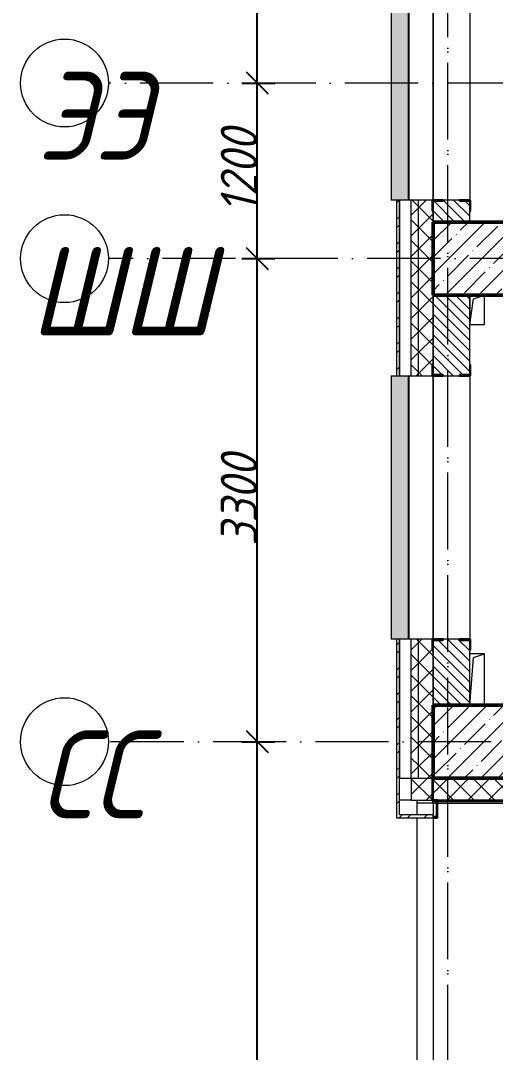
# Model space of a CAD drawing. Header units: millimetres. Extents: x -12989 to 629078, y -109036 to 555275.
# Drawn here: x 507745 to 510989, y 337050 to 344099 of the extents above; entities that cross this region are included whole.
import ezdxf

# ---------------------------------------------------------------- set-up
doc = ezdxf.new("R2010")
doc.units = ezdxf.units.MM
doc.linetypes.add('50_200_ШТРИХ_1Т_ш5_п1_п1_', pattern=[700, 500, -100, 0, -100])
for name, color, linetype, lineweight in [('A-____-____-DIMS', 7, 'Continuous', 9), ('A-GENM-____-MCUT', 7, 'Continuous', 25), ('A-GENM-____-OTLN', 7, 'Continuous', 9), ('A-GENM-____-OTLN-1', 7, 'Continuous', 25), ('A-GLAZ-____-OTLN', 7, 'Continuous', 9), ('A-WALL-____-MCUT', 7, 'Continuous', 13), ('A-WALL-____-MCUT-1', 7, 'Continuous', 9), ('A-WALL-____-OTLN', 7, 'Continuous', 9), ('A-WALL-____-PATT-1', 7, 'Continuous', 9), ('A-WALL-FNSH-MCUT-1', 7, 'Continuous', 9), ('S-COLS-____-MCUT', 7, 'Continuous', 50), ('S-COLS-____-OTLN', 7, 'Continuous', 9), ('S-GRID-____-IDEN', 7, 'Continuous', 9), ('S-GRID-____-OTLN-1', 7, '50_200_ШТРИХ_1Т_ш5_п1_п1_', 9)]:
    doc.layers.add(name, color=color, linetype=linetype, lineweight=lineweight)
doc.layers.add('A-GLAZ-____-OTLN-1', color=7, linetype='Continuous', lineweight=9, true_color=0xc0c0c0)
doc.layers.add('Оси-3', color=7, linetype='50_200_ШТРИХ_1Т_ш5_п1_п1_', lineweight=9, true_color=0xaaaaaa)
doc.styles.add('ISOCPEUR_I_9', font='isocpeui.ttf', dxfattribs={"width": 0.9, "height": 250})
doc.dimstyles.new('ISO-2_5_0_9К_БОЛЬШОЙ_ОСИ', dxfattribs={"dimscale": 304.8, "dimtxt": 248.995294, "dimasz": 0.492126, "dimexe": 0.393701, "dimexo": 0, "dimgap": 0, "dimtad": 1, "dimdec": 0, "dimzin": 0, "dimdsep": 46, "dimtxsty": 'ISOCPEUR_I_9', "dimblk1": 'OBLIQUE', "dimblk2": 'OBLIQUE', "dimsah": 1, "dimcen": 0.09, "dimdle": 0.393701, "dimazin": 0, "dimtfac": 1, "dimtdec": 4, "dimtix": 1, "dimtmove": 0, "dimatfit": 3, "dimfxl": 1, "dimtvp": 1, "dimtolj": 1, "dimtzin": 0, "dimarcsym": 2})
pattern_1 = [(45, (513013.31, 265891.49), (-70.71068, 70.71068), []), (135, (513013.31, 265891.49), (-70.71068, -70.71068), [])]
pattern_2 = [(135, (513013.31, 265891.49), (-35.35534, -35.35534), [])]
pattern_3 = [(45, (513013.31, 265891.49), (-85.53659, 85.53659), []), (45, (513070.34, 265891.49), (-85.53659, 85.53659), [])]

# ---------------------------------------------------------------- blocks, each defined once
blk = doc.blocks.new('BSC_Колонна _Прямоугольная - 500х500-V30-АР1_План отверстий 1 этажа в осях 1-64_Ю-ЯЯ')
at = {"layer": 'S-COLS-____-OTLN'}
h = blk.add_hatch(dxfattribs=at)
h.set_pattern_fill('FP_36', color=256, style=0, pattern_type=2)
h.set_pattern_definition([(45, (2200, -76581.04), (-114.04925, 114.04925), []), (45, (2314.05, -76581.04), (-114.04925, 114.04925), [201.613, -40.323, 3.353, -36.97])])
h.paths.add_polyline_path([(-250, -250), (250, -250), (250, 250), (-250, 250), (-250, 16.6)], flags=0)
at = {"layer": 'S-COLS-____-MCUT'}
for p, q in [((250, 250), (-250, 250)), ((-250, 250), (-250, -250)), ((250, -250), (250, 250)), ((-250, -250), (250, -250))]:
    blk.add_line(p, q, dxfattribs=at)
blk = doc.blocks.new('BSC_Колонна _Прямоугольная - 500х500-V36-АР1_План отверстий 1 этажа в осях 1-64_Ю-ЯЯ')
at = {"layer": 'S-COLS-____-OTLN'}
h = blk.add_hatch(dxfattribs=at)
h.set_pattern_fill('FP_42', color=256, style=0, pattern_type=2)
h.set_pattern_definition([(45, (2200, -73281.04), (-114.04925, 114.04925), []), (45, (2314.05, -73281.04), (-114.04925, 114.04925), [201.613, -40.323, 3.353, -36.97])])
h.paths.add_polyline_path([(-250, -250), (250, -250), (250, 250), (-250, 250), (-250, 87.7)], flags=0)
at = {"layer": 'S-COLS-____-MCUT'}
for p, q in [((250, 250), (-250, 250)), ((-250, 250), (-250, -250)), ((250, -250), (250, 250)), ((-250, -250), (250, -250))]:
    blk.add_line(p, q, dxfattribs=at)
blk = doc.blocks.new('Фахверк_СКБ_Уголок - 250_2700-27497298-АР1_План отверстий 1 этажа в осях 1-64_Ю-ЯЯ')
at = {"layer": 'A-GENM-____-MCUT'}
for p, q in [((200, 181), (125, 181)), ((125, 181), (125, 106)), ((131, 106), (131, 175)), ((131, 175), (200, 175)), ((200, 175), (200, 181)), ((125, 106), (131, 106)), ((131, -6), (125, -6)), ((125, -6), (125, -81)), ((131, -75), (131, -6)), ((125, -81), (200, -81)), ((200, -75), (131, -75)), ((200, -81), (200, -75))]:
    blk.add_line(p, q, dxfattribs=at)
blk = doc.blocks.new('Фахверк_СКБ_Уголок - 250_2700_1-27501432-АР1_План отверстий 1 этажа в осях 1-64_Ю-ЯЯ')
at = {"layer": 'A-GENM-____-MCUT'}
for p, q in [((200, 181), (125, 181)), ((125, 181), (125, 106)), ((131, 106), (131, 175)), ((131, 175), (200, 175)), ((200, 175), (200, 181)), ((125, 106), (131, 106)), ((131, -6), (125, -6)), ((125, -6), (125, -81)), ((131, -75), (131, -6)), ((125, -81), (200, -81)), ((200, -75), (131, -75)), ((200, -81), (200, -75))]:
    blk.add_line(p, q, dxfattribs=at)
blk = doc.blocks.new('AR_Отверстие прямоугольное _в плите_ - AR_Отверстие прямоугольное _в плите_-30511735-АР1_План отверстий 1 этажа в осях 1-64_Ю-ЯЯ')
at = {"layer": 'A-GENM-____-OTLN'}
for p, q in [((-50, 100), (-50, -100)), ((-50, -100), (-25, 75)), ((-25, 75), (50, 100)), ((50, -100), (50, 100)), ((-50, -100), (50, -100))]:
    blk.add_line(p, q, dxfattribs=at)
blk = doc.blocks.new('AR_Отверстие прямоугольное _в плите_ - AR_Отверстие прямоугольное _в плите_-30511999-АР1_План отверстий 1 этажа в осях 1-64_Ю-ЯЯ')
at = {"layer": 'A-GENM-____-OTLN'}
for p, q in [((50, 175), (-50, 175)), ((-50, -175), (-25, 150)), ((-25, 150), (50, 175)), ((50, -175), (50, 175))]:
    blk.add_line(p, q, dxfattribs=at)
blk = doc.blocks.new('Отлив_СКБ - Отлив витража_120_НВФ-31885689-АР1_План отверстий 1 этажа в осях 1-64_Ю-ЯЯ')
at = {"layer": 'A-GLAZ-____-OTLN-1'}
for points in [[(1800, 2), (1800, 120), (0, 120), (0, 2), (749.6, 2)], [(1800, 0), (1800, 2), (0, 2), (0, 0), (749.6, 0)]]:
    blk.add_hatch(color=256, dxfattribs=at).paths.add_polyline_path(points, flags=0)
at = {"layer": 'A-GLAZ-____-OTLN'}
for p, q in [((0, 83), (0, 120)), ((1800, 120), (0, 120)), ((1800, 120), (1800, 83)), ((0, 2), (1800, 2)), ((1800, 0), (0, 0))]:
    blk.add_line(p, q, dxfattribs=at)
blk = doc.blocks.new('О_Общий_Откосы металлические_СКБ_Боковой - О_Общий_Откосы металлические_СКБ_Боковой-V251-АР1_План отверстий 1 этажа в осях 1-64_Ю-ЯЯ')
at = {"layer": 'A-GENM-____-MCUT'}
for p, q in [((0, 0), (-120, 0)), ((-120, 0), (-120, -30)), ((0, -30), (0, 0)), ((-120, -30), (-270, -30)), ((-270, -30), (-270, -37)), ((-270, -37), (-113, -37)), ((-113, -37), (-113, -7)), ((-113, -7), (-7, -7)), ((-7, -7), (-7, -30)), ((-7, -30), (0, -30))]:
    blk.add_line(p, q, dxfattribs=at)
blk = doc.blocks.new('Ось сетки - Круг_Ø6_00__ISO-2_5_0_9K_-25732049-АР1_План отверстий 1 этажа в осях 1-64_Ю-ЯЯ')
at = {"layer": 'S-GRID-____-IDEN'}
blk.add_circle((0, 0), 3, dxfattribs=at)
blk = doc.blocks.new('_Oblique')
at = {"color": 0, "linetype": 'ByBlock', "lineweight": -2}
blk.add_line((-0.5, -0.5), (0.5, 0.5), dxfattribs=at)
blk = doc.blocks.new('*D5494')
at = {"layer": 'A-____-____-DIMS', "color": 0, "lineweight": -2, "transparency": 16777216}
for p, q in [((509361.9, 333352.5), (509361.9, 339292.5)), ((509255.8, 339172.5), (509481.9, 339172.5)), ((509255.8, 333472.5), (509481.9, 333472.5))]:
    blk.add_line(p, q, dxfattribs=at)
at = {"layer": 'Defpoints', "color": 0, "transparency": 16777216}
for p in [(509255.8, 339172.5), (509361.9, 339172.5), (509255.8, 333472.5)]:
    blk.add_point(p, dxfattribs=at)
at = {"layer": 'A-____-____-DIMS', "color": 0, "lineweight": -2, "transparency": 16777216, "xscale": 150, "yscale": 150, "zscale": 150}
for p, rotation in [((509361.9, 339172.5), 90), ((509361.9, 333472.5), 270)]:
    blk.add_blockref('_Oblique', p, dxfattribs=dict(at, rotation=rotation))
at = {"layer": 'A-____-____-DIMS', "color": 0, "transparency": 16777216, "insert": (509235.3, 336322.5), "char_height": 250, "width": 758.478, "attachment_point": 5, "rotation": 90, "style": 'ISOCPEUR_I_9'}
blk.add_mtext('\\A1;5700', dxfattribs=at)
blk = doc.blocks.new('*D5495')
at = {"layer": 'A-____-____-DIMS', "color": 0, "lineweight": -2, "transparency": 16777216}
for p, q in [((509361.9, 339052.5), (509361.9, 342592.5)), ((509255.8, 342472.5), (509481.9, 342472.5)), ((509255.8, 339172.5), (509481.9, 339172.5))]:
    blk.add_line(p, q, dxfattribs=at)
at = {"layer": 'Defpoints', "color": 0, "transparency": 16777216}
for p in [(509255.8, 342472.5), (509361.9, 342472.5), (509255.8, 339172.5)]:
    blk.add_point(p, dxfattribs=at)
at = {"layer": 'A-____-____-DIMS', "color": 0, "lineweight": -2, "transparency": 16777216, "xscale": 150, "yscale": 150, "zscale": 150}
for p, rotation in [((509361.9, 342472.5), 90), ((509361.9, 339172.5), 270)]:
    blk.add_blockref('_Oblique', p, dxfattribs=dict(at, rotation=rotation))
at = {"layer": 'A-____-____-DIMS', "color": 0, "transparency": 16777216, "insert": (509236.9, 340822.5), "char_height": 250, "width": 758.478, "attachment_point": 5, "rotation": 90, "style": 'ISOCPEUR_I_9'}
blk.add_mtext('\\A1;3300', dxfattribs=at)
blk = doc.blocks.new('*D5496')
at = {"layer": 'A-____-____-DIMS', "color": 0, "lineweight": -2, "transparency": 16777216}
for p, q in [((509361.9, 342352.5), (509361.9, 343792.5)), ((509255.8, 343672.5), (509481.9, 343672.5)), ((509255.8, 342472.5), (509481.9, 342472.5))]:
    blk.add_line(p, q, dxfattribs=at)
at = {"layer": 'Defpoints', "color": 0, "transparency": 16777216}
for p in [(509255.8, 343672.5), (509361.9, 343672.5), (509255.8, 342472.5)]:
    blk.add_point(p, dxfattribs=at)
at = {"layer": 'A-____-____-DIMS', "color": 0, "lineweight": -2, "transparency": 16777216, "xscale": 150, "yscale": 150, "zscale": 150}
for p, rotation in [((509361.9, 343672.5), 90), ((509361.9, 342472.5), 270)]:
    blk.add_blockref('_Oblique', p, dxfattribs=dict(at, rotation=rotation))
at = {"layer": 'A-____-____-DIMS', "color": 0, "transparency": 16777216, "insert": (509236.9, 343072.5), "char_height": 250, "width": 701.018, "attachment_point": 5, "rotation": 90, "style": 'ISOCPEUR_I_9'}
blk.add_mtext('\\A1;1200', dxfattribs=at)
blk = doc.blocks.new('*D5497')
at = {"layer": 'A-____-____-DIMS', "color": 0, "lineweight": -2, "transparency": 16777216}
for p, q in [((509361.9, 343552.5), (509361.9, 348042.5)), ((509255.8, 347922.5), (509481.9, 347922.5)), ((509255.8, 343672.5), (509481.9, 343672.5))]:
    blk.add_line(p, q, dxfattribs=at)
at = {"layer": 'Defpoints', "color": 0, "transparency": 16777216}
for p in [(509255.8, 347922.5), (509361.9, 347922.5), (509255.8, 343672.5)]:
    blk.add_point(p, dxfattribs=at)
at = {"layer": 'A-____-____-DIMS', "color": 0, "lineweight": -2, "transparency": 16777216, "xscale": 150, "yscale": 150, "zscale": 150}
for p, rotation in [((509361.9, 347922.5), 90), ((509361.9, 343672.5), 270)]:
    blk.add_blockref('_Oblique', p, dxfattribs=dict(at, rotation=rotation))
at = {"layer": 'A-____-____-DIMS', "color": 0, "transparency": 16777216, "insert": (509236.9, 345797.5), "char_height": 250, "width": 781.462, "attachment_point": 5, "rotation": 90, "style": 'ISOCPEUR_I_9'}
blk.add_mtext('\\A1;4250', dxfattribs=at)

msp = doc.modelspace()

# ---------------------------------------------------------------- hatches: boundary and pattern name
at = {"layer": 'A-WALL-____-PATT-1'}
h = msp.add_hatch(dxfattribs=at)
h.set_pattern_fill('FP_3', color=256, style=0, pattern_type=2)
h.set_pattern_definition(pattern_3)
h.paths.add_polyline_path([(510313.3109, 338672.5335), (510333.3109, 338672.5335), (510333.3109, 339872.5335), (510313.3109, 339872.5335), (510313.3109, 339260.2006)], flags=0)
h.paths.add_polyline_path([(510333.3109, 341672.5335), (510333.3109, 342872.5335), (510313.3109, 342872.5335), (510313.3109, 341672.5335)], flags=0)
h.paths.add_polyline_path([(510333.3109, 344672.5335), (510333.3109, 345872.5335), (510313.3109, 345872.5335), (510313.3109, 344672.5335)], flags=0)
h.paths.add_polyline_path([(510313.3109, 347672.5335), (510333.3109, 347672.5335), (510333.3109, 348872.5335), (510313.3109, 348872.5335)], flags=0)
h.paths.add_polyline_path([(510313.3109, 350672.5335), (510333.3109, 350672.5335), (510333.3109, 351822.5335), (510313.3109, 351822.5335)], flags=0)
h = msp.add_hatch(dxfattribs=at)
h.set_pattern_fill('FP_1', color=256, style=0, pattern_type=2)
h.set_pattern_definition(pattern_1)
h.paths.add_polyline_path([(510463.3109, 338922.5335), (510463.3109, 339872.5335), (510413.3109, 339872.5335), (510413.3109, 338922.5335)], flags=0)
h.paths.add_polyline_path([(510463.3109, 341672.5335), (510463.3109, 342872.5335), (510413.3109, 342872.5335), (510413.3109, 341672.5335)], flags=0)
h.paths.add_polyline_path([(510413.3109, 344672.5335), (510463.3109, 344672.5335), (510463.3109, 345872.5335), (510413.3109, 345872.5335), (510413.3109, 345718.141)], flags=0)
h.paths.add_polyline_path([(510463.3109, 347672.5335), (510463.3109, 348872.5335), (510413.3109, 348872.5335), (510413.3109, 347672.5335)], flags=0)
h.paths.add_polyline_path([(510413.3109, 350672.5335), (510463.3109, 350672.5335), (510463.3109, 351722.5335), (510413.3109, 351722.5335), (510413.3109, 351368.8389)], flags=0)
h = msp.add_hatch(dxfattribs=at)
h.set_pattern_fill('FP_1', color=256, style=0, pattern_type=2)
h.set_pattern_definition(pattern_1)
h.paths.add_polyline_path([(510563.3109, 338922.5335), (510563.3109, 339797.5335), (510557.3109, 339797.5335), (510557.3109, 339872.5335), (510463.3109, 339872.5335), (510463.3109, 338922.5335)], flags=0)
h.paths.add_polyline_path([(510557.3109, 341672.5335), (510557.3109, 341747.5335), (510563.3109, 341747.5335), (510563.3109, 342797.5335), (510557.3109, 342797.5335), (510557.3109, 342872.5335), (510463.3109, 342872.5335), (510463.3109, 341672.5335)], flags=0)
h.paths.add_polyline_path([(510463.3109, 344672.5335), (510557.3109, 344672.5335), (510557.3109, 344747.5335), (510563.3109, 344747.5335), (510563.3109, 345797.5335), (510557.3109, 345797.5335), (510557.3109, 345872.5335), (510463.3109, 345872.5335), (510463.3109, 344678.5335)], flags=0)
h.paths.add_polyline_path([(510563.3109, 347672.5335), (510563.3109, 348797.5335), (510557.3109, 348797.5335), (510557.3109, 348872.5335), (510463.3109, 348872.5335), (510463.3109, 347672.5335)], flags=0)
h.paths.add_polyline_path([(510557.3109, 350672.5335), (510557.3109, 350747.5335), (510563.3109, 350747.5335), (510563.3109, 351672.5335), (510463.3109, 351672.5335), (510463.3109, 350672.5335)], flags=0)
h = msp.add_hatch(dxfattribs=at)
h.set_pattern_fill('FP_6', color=256, style=0, pattern_type=2)
h.set_pattern_definition(pattern_2)
h.paths.add_polyline_path([(510813.3109, 342722.5335), (510813.3109, 342866.5335), (510744.3109, 342866.5335), (510744.3109, 342872.5335), (510632.3109, 342872.5335), (510632.3109, 342866.5335), (510563.3109, 342866.5335), (510563.3109, 342722.5335), (510669.3109, 342722.5335)], flags=0)
h.paths.add_polyline_path([(510632.3109, 344672.5335), (510744.3109, 344672.5335), (510744.3109, 344678.5335), (510813.3109, 344678.5335), (510813.3109, 345866.5335), (510744.3109, 345866.5335), (510744.3109, 345872.5335), (510632.3109, 345872.5335), (510632.3109, 345866.5335), (510563.3109, 345866.5335), (510563.3109, 344678.5335), (510632.3109, 344678.5335)], flags=0)
h = msp.add_hatch(dxfattribs=at)
h.set_pattern_fill('FP_6', color=256, style=0, pattern_type=2)
h.set_pattern_definition(pattern_2)
h.paths.add_polyline_path([(510813.3109, 339422.5335), (510813.3109, 339866.5335), (510744.3109, 339866.5335), (510744.3109, 339872.5335), (510632.3109, 339872.5335), (510632.3109, 339866.5335), (510563.3109, 339866.5335), (510563.3109, 339422.5335)], flags=0)
h.paths.add_polyline_path([(510632.3109, 341672.5335), (510744.3109, 341672.5335), (510744.3109, 341678.5335), (510813.3109, 341678.5335), (510813.3109, 342222.5335), (510563.3109, 342222.5335), (510563.3109, 341678.5335), (510632.3109, 341678.5335)], flags=0)
h = msp.add_hatch(dxfattribs=at)
h.set_pattern_fill('FP_1', color=256, style=0, pattern_type=2)
h.set_pattern_definition(pattern_1)
h.paths.add_polyline_path([(510563.3109, 338772.5335), (512813.3109, 338772.5335), (512813.3109, 338922.5335), (510413.3109, 338922.5335), (510413.3109, 338772.5335)], flags=0)
h = msp.add_hatch(dxfattribs=at)
h.set_pattern_fill('FP_3', color=256, style=0, pattern_type=2)
h.set_pattern_definition(pattern_3)
h.paths.add_polyline_path([(510563.3109, 338652.5335), (510563.3109, 338672.5335), (510313.3109, 338672.5335), (510313.3109, 338652.5335)], flags=0)

# ---------------------------------------------------------------- linework, layer by layer
at = {"layer": 'A-WALL-____-MCUT'}
for p, q in [((510557.3109, 342872.5335), (510333.3109, 342872.5335)), ((510333.3109, 342872.5335), (510333.3109, 341672.5335)), ((510333.3109, 341672.5335), (510333.3109, 342872.5335)), ((510744.3109, 342872.5335), (510632.3109, 342872.5335)), ((510813.3109, 342722.5335), (510813.3109, 342797.5335)), ((510813.3109, 341747.5335), (510813.3109, 342222.5335)), ((510333.3109, 341672.5335), (510557.3109, 341672.5335)), ((510632.3109, 341672.5335), (510744.3109, 341672.5335)), ((510557.3109, 339872.5335), (510333.3109, 339872.5335)), ((510333.3109, 339872.5335), (510333.3109, 338922.5335)), ((510333.3109, 338922.5335), (510333.3109, 339872.5335)), ((510744.3109, 339872.5335), (510632.3109, 339872.5335)), ((510813.3109, 339422.5335), (510813.3109, 339797.5335)), ((510333.3109, 338922.5335), (510563.3109, 338922.5335))]:
    msp.add_line(p, q, dxfattribs=at)
at = {"layer": 'A-WALL-____-MCUT-1'}
for p, q in [((510413.3109, 341672.5335), (510413.3109, 342872.5335)), ((510463.3109, 341672.5335), (510463.3109, 342872.5335)), ((510563.3109, 342797.5335), (510563.3109, 342722.5335)), ((510563.3109, 342722.5335), (510563.3109, 342797.5335)), ((510563.3109, 342222.5335), (510563.3109, 341747.5335)), ((510563.3109, 341747.5335), (510563.3109, 342222.5335)), ((510413.3109, 338922.5335), (510413.3109, 339872.5335)), ((510463.3109, 338922.5335), (510463.3109, 339872.5335)), ((510563.3109, 339797.5335), (510563.3109, 339422.5335)), ((510563.3109, 339422.5335), (510563.3109, 339797.5335)), ((510413.3109, 338922.5335), (510413.3109, 338772.5335)), ((510413.3109, 338772.5335), (510563.3109, 338772.5335)), ((512813.3109, 338766.5335), (510563.3109, 338766.5335)), ((512813.3109, 338760.5335), (510563.3109, 338760.5335))]:
    msp.add_line(p, q, dxfattribs=at)
at = {"layer": 'A-WALL-____-OTLN'}
for p, q in [((510563.3109, 342872.5335), (510563.3109, 344672.5335)), ((510563.3109, 344672.5335), (510563.3109, 342872.5335)), ((510813.3109, 344672.5335), (510813.3109, 342872.5335)), ((510563.3109, 339872.5335), (510563.3109, 341672.5335)), ((510563.3109, 341672.5335), (510563.3109, 339872.5335)), ((510813.3109, 341672.5335), (510813.3109, 339872.5335)), ((510413.3109, 338772.5335), (510333.3109, 338772.5335)), ((510453.3109, 338672.5335), (510453.3109, 338772.5335)), ((510563.3109, 338752.5335), (510453.3109, 338752.5335)), ((510563.3109, 338752.5335), (510563.3109, 338672.5335)), ((510453.3109, 333842.5335), (510453.3109, 338652.5335)), ((510563.3109, 338652.5335), (510563.3109, 333842.5335))]:
    msp.add_line(p, q, dxfattribs=at)
at = {"layer": 'A-WALL-FNSH-MCUT-1'}
for p, q in [((510313.3109, 342872.5335), (510313.3109, 341672.5335)), ((510333.3109, 342872.5335), (510313.3109, 342872.5335)), ((510313.3109, 341672.5335), (510333.3109, 341672.5335)), ((510313.3109, 339872.5335), (510313.3109, 338652.5335)), ((510333.3109, 339872.5335), (510313.3109, 339872.5335)), ((510333.3109, 338672.5335), (510333.3109, 338922.5335)), ((512813.3109, 338772.5335), (510563.3109, 338772.5335)), ((510563.3109, 338772.5335), (510563.3109, 338752.5335)), ((510563.3109, 338752.5335), (512813.3109, 338752.5335)), ((510313.3109, 338652.5335), (510563.3109, 338652.5335)), ((510563.3109, 338672.5335), (510333.3109, 338672.5335)), ((510563.3109, 338652.5335), (510563.3109, 338672.5335))]:
    msp.add_line(p, q, dxfattribs=at)
at = {"layer": 'S-GRID-____-OTLN-1'}
for p, q in [((510663.3109, 318783.0794), (510663.3109, 356784.3429)), ((560167.9087, 343672.5335), (508344.5407, 343672.5335)), ((545618.3109, 342472.5335), (508344.5407, 342472.5335)), ((537563.3109, 339172.5335), (508344.5407, 339172.5335))]:
    msp.add_line(p, q, dxfattribs=at)
at = {"layer": 'Оси-3'}
msp.add_line((510663.3109, 259999.1118), (510663.3109, 357169.785), dxfattribs=at)

# ---------------------------------------------------------------- block references
at = {"layer": 'A-GENM-____-OTLN'}
for name, p in [('AR_Отверстие прямоугольное _в плите_ - AR_Отверстие прямоугольное _в плите_-30511735-АР1_План отверстий 1 этажа в осях 1-64_Ю-ЯЯ', (510863.8104, 342122.5335)), ('AR_Отверстие прямоугольное _в плите_ - AR_Отверстие прямоугольное _в плите_-30511999-АР1_План отверстий 1 этажа в осях 1-64_Ю-ЯЯ', (510863.3109, 339597.5335))]:
    msp.add_blockref(name, p, dxfattribs=at)
at = {"layer": 'A-GENM-____-OTLN', "rotation": 270.0000000000002}
msp.add_blockref('О_Общий_Откосы металлические_СКБ_Боковой - О_Общий_Откосы металлические_СКБ_Боковой-V251-АР1_План отверстий 1 этажа в осях 1-64_Ю-ЯЯ', (510593.3109, 338652.5335), dxfattribs=at)
at = {"layer": 'A-GENM-____-OTLN-1'}
for name, p, rotation in [('Фахверк_СКБ_Уголок - 250_2700_1-27501432-АР1_План отверстий 1 этажа в осях 1-64_Ю-ЯЯ', (510638.3109, 342997.5335), 269.9999999999999), ('Фахверк_СКБ_Уголок - 250_2700-27497298-АР1_План отверстий 1 этажа в осях 1-64_Ю-ЯЯ', (510738.3109, 341547.5335), 89.99999999999991), ('Фахверк_СКБ_Уголок - 250_2700-27497298-АР1_План отверстий 1 этажа в осях 1-64_Ю-ЯЯ', (510638.3109, 339997.5335), 269.9999999999999)]:
    msp.add_blockref(name, p, dxfattribs=dict(at, rotation=rotation))
at = {"layer": 'A-GLAZ-____-OTLN', "rotation": 90}
for p in [(510396.3109, 342872.5335), (510396.3109, 339872.5335)]:
    msp.add_blockref('Отлив_СКБ - Отлив витража_120_НВФ-31885689-АР1_План отверстий 1 этажа в осях 1-64_Ю-ЯЯ', p, dxfattribs=at)
at = {"layer": 'S-COLS-____-OTLN'}
for name, p in [('BSC_Колонна _Прямоугольная - 500х500-V30-АР1_План отверстий 1 этажа в осях 1-64_Ю-ЯЯ', (510813.3109, 342472.5335)), ('BSC_Колонна _Прямоугольная - 500х500-V36-АР1_План отверстий 1 этажа в осях 1-64_Ю-ЯЯ', (510813.3109, 339172.5335))]:
    msp.add_blockref(name, p, dxfattribs=at)
at = {"layer": 'S-GRID-____-IDEN', "xscale": 99.99999999999993, "yscale": 99.99999999999993, "zscale": 99.99999999999993}
for p, rotation in [((508044.5407, 343672.5335), 89.9999999999998), ((508044.5407, 342472.5335), 89.9999999999998), ((508044.5407, 339172.5335), 89.99999999999982)]:
    msp.add_blockref('Ось сетки - Круг_Ø6_00__ISO-2_5_0_9K_-25732049-АР1_План отверстий 1 этажа в осях 1-64_Ю-ЯЯ', p, dxfattribs=dict(at, rotation=rotation))

# ---------------------------------------------------------------- texts
at = {"layer": 'S-GRID-____-IDEN', "char_height": 600, "attachment_point": 1, "style": 'ISOCPEUR_I_9'}
for s, insert, width in [('ЭЭ', (507859.4702, 343748.6094), 447.341625), ('ШШ', (507811.7702, 342548.6094), 562.784625), ('СС', (507877.4702, 339248.6094), 404.0505)]:
    msp.add_mtext(s, dxfattribs=dict(at, insert=insert, width=width))

# ---------------------------------------------------------------- dimensions: what is measured, and where the dimension line sits
at = {"layer": 'A-____-____-DIMS'}
for base, p1, p2, override, picture, middle in [((509361.9153, 347922.5335), (509255.8493, 343672.5335), (509255.8493, 347922.5335), {"dimpost": '<>', "dimfxl": 4250}, '*D5497', (509236.9153, 345797.5335)), ((509361.9153, 343672.5335), (509255.8493, 342472.5335), (509255.8493, 343672.5335), {"dimpost": '<>', "dimfxl": 1200}, '*D5496', (509236.9153, 343072.5335)), ((509361.9153, 342472.5335), (509255.8493, 339172.5335), (509255.8493, 342472.5335), {"dimpost": '<>', "dimfxl": 3300}, '*D5495', (509236.9153, 340822.5335)), ((509361.9153, 339172.5335), (509255.8493, 333472.5335), (509255.8493, 339172.5335), {"dimpost": '<>', "dimfxl": 5700}, '*D5494', (509235.3055, 336322.5335))]:
    dim = msp.add_linear_dim(base=base, p1=p1, p2=p2, angle=90, dimstyle='ISO-2_5_0_9К_БОЛЬШОЙ_ОСИ', override=override, dxfattribs=at)
    dim.commit()
    dim.dimension.update_dxf_attribs({"geometry": picture, "text_midpoint": middle})

doc.saveas('drawing.dxf')
